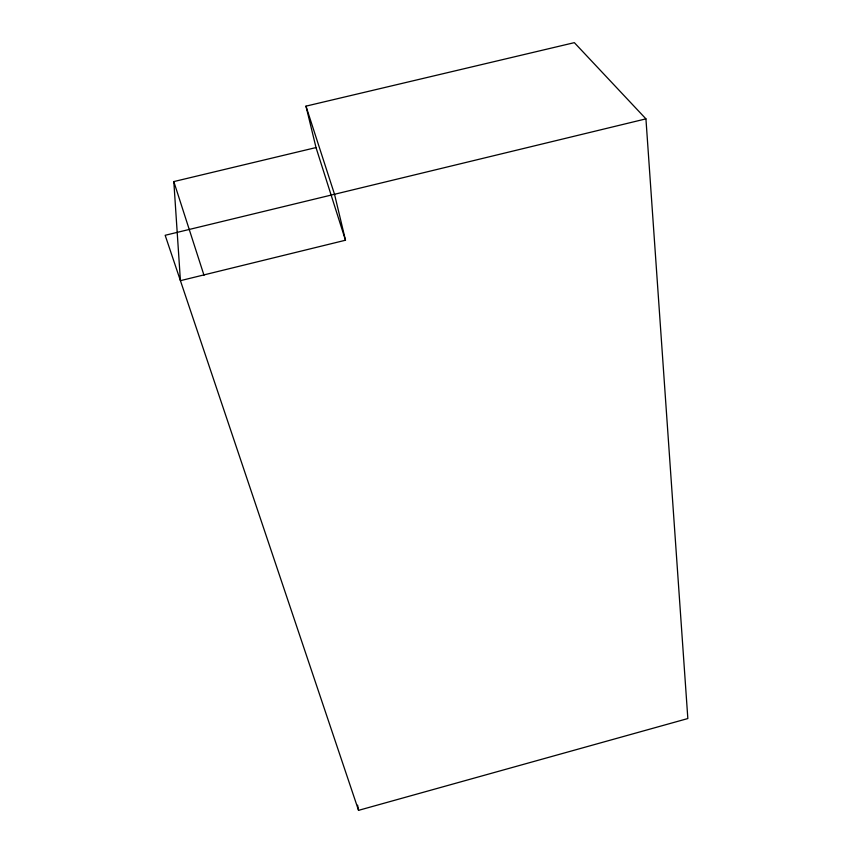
<?xml version="1.0" encoding="UTF-8"?>
<svg xmlns="http://www.w3.org/2000/svg" width="853" height="853" viewBox="0 0 853 853"><rect width="100%" height="100%" fill="white"/><g stroke="black" fill="none" stroke-linecap="round" stroke-linejoin="round"><path stroke-width="1.28" d="M645.934 118.866L165.162 235.289L358.548 810.35L687.838 718.546L645.934 118.866L574.346 42.65L305.971 106.145L316.015 147.569L345.486 240.226L180.42 280.669L173.809 181.582L316.015 147.569M305.971 106.145L334.525 194.281L345.486 240.226M173.809 181.582L204.006 275.295M357.599 805.157L358.548 810.35"/></g></svg>
